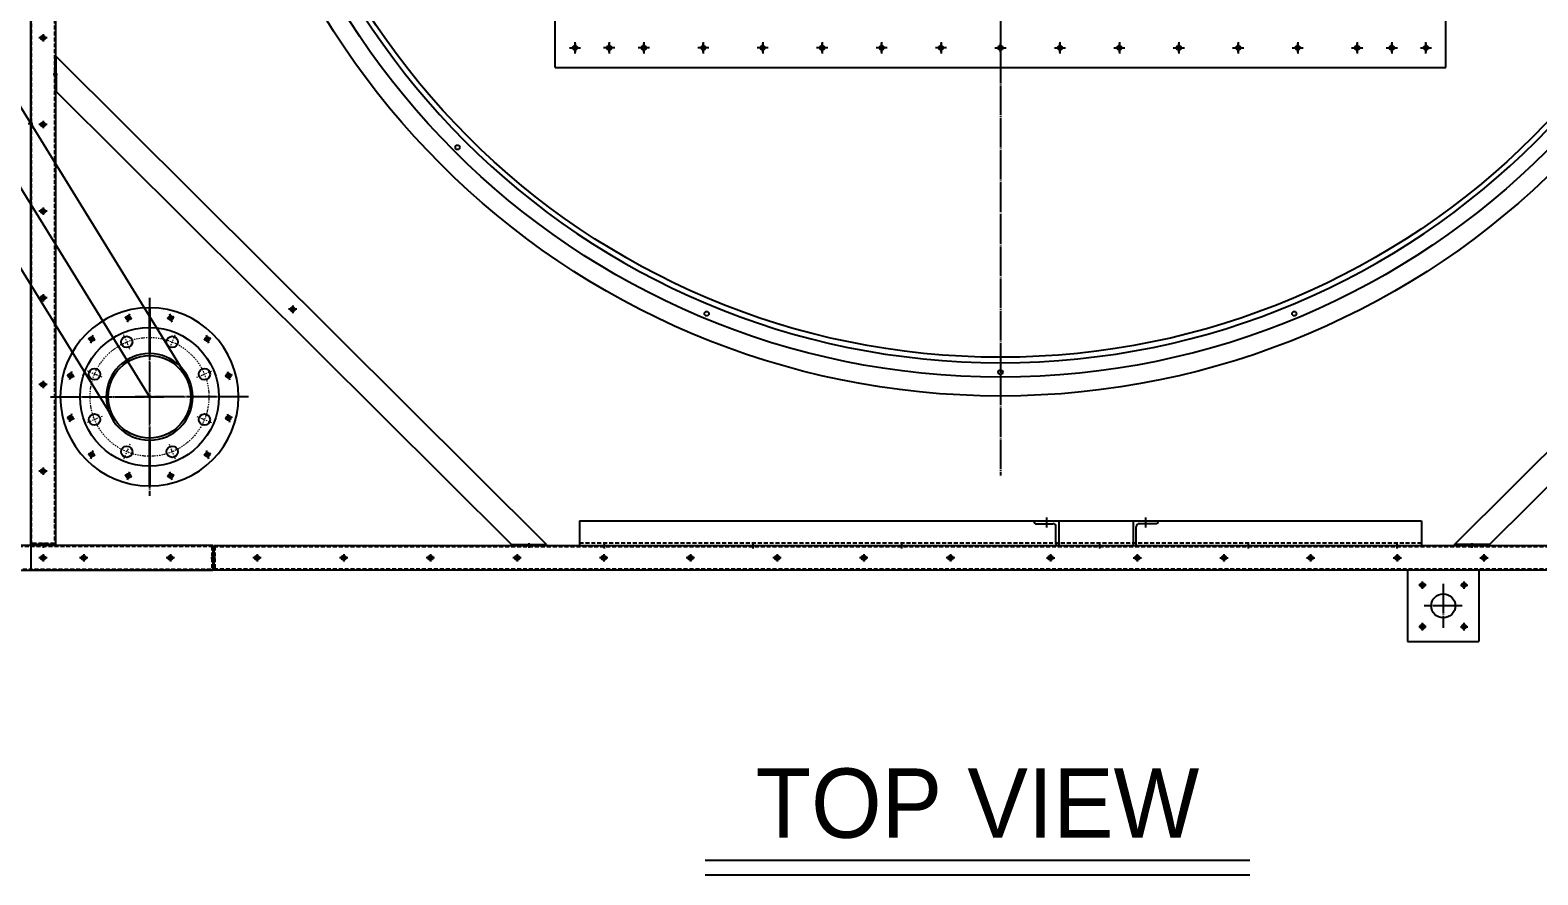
# Model space of a CAD drawing. Header units: millimetres. Extents: x 2322 to 24181, y 2355 to 17812.
# Drawn here: x 7040 to 10084, y 11466 to 13172 of the extents above; entities that cross this region are included whole.
import ezdxf
from ezdxf.enums import TextEntityAlignment as Align

# ---------------------------------------------------------------- set-up
doc = ezdxf.new("R2010")
doc.units = ezdxf.units.MM
for name, pattern in [('CENTER', [65, 60, -2, 1, -2]), ('DGN Style 4', [4.8, 2.4, -1.2, 0, -1.2]), ('HIDDEN', [3, 2, -1])]:
    doc.linetypes.add(name, pattern=pattern)
for name, color, linetype in [('CENTER', 1, 'CENTER'), ('냉각탑_text', 3, 'Continuous'), ('숨은선', 5, 'HIDDEN')]:
    doc.layers.add(name, color=color, linetype=linetype)
doc.layers.add('L(c)', color=1, linetype='DGN Style 4', lineweight=5)
doc.styles.add('돋움', font='Dotum.ttf', dxfattribs={"width": 0.8})

msp = doc.modelspace()

# ---------------------------------------------------------------- linework, layer by layer
for p, q in [((7040.9, 15929.1), (7040.9, 12133.1)), ((7090.9, 15929.1), (7090.9, 12133.1)), ((6365.4, 14076.9), (7353.6, 12475.9)), ((7207.9, 12386.6), (6221.6, 13986.4)), ((7041, 13301.1), (7041, 12081.1)), ((7088.9, 13097.2), (7090.9, 13097.2)), ((7092.6, 13118.2), (7090.6, 13118.2)), ((7090.8, 13047.5), (7090.6, 13118.2)), ((8082.3, 12133.2), (7092.6, 13118.2)), ((7092.8, 13047.5), (7092.6, 13118.2)), ((8099.9, 13096.1), (9897.9, 13096.1)), ((9915.4, 12133.2), (10905, 13118.2)), ((7090.9, 13077.2), (7088.9, 13077.2)), ((7092.8, 13047.5), (7090.8, 13047.5)), ((8011.6, 12133), (7092.8, 13047.5)), ((9986.1, 12133), (10904.9, 13047.5)), ((8148.9, 12181.1), (8148.9, 12131.1)), ((8148.9, 12181.1), (9848.9, 12181.1)), ((9066.9, 12178.1), (9066.9, 12181.1)), ((9116.9, 12181.1), (9116.9, 12131.1)), ((9266.9, 12181.1), (9266.9, 12131.1)), ((9316.9, 12178.1), (9316.9, 12181.1)), ((9848.9, 12181.1), (9848.9, 12131.1)), ((9069.9, 12175.1), (9104.4, 12175.1)), ((9110.9, 12134.1), (9110.9, 12168.6)), ((9272.9, 12134.1), (9272.9, 12168.6)), ((9313.9, 12175.1), (9279.4, 12175.1)), ((7408.9, 12131.1), (5548.9, 12131.1)), ((7090.9, 12133.1), (7040.9, 12133.1)), ((7090.9, 12133.1), (7040.9, 12133.1)), ((7090.9, 12133.1), (7040.9, 12133.1)), ((7408.9, 12131.1), (7408.9, 12081.1)), ((7408.9, 12131.1), (7408.9, 12081.1)), ((7410.9, 12131.1), (7410.9, 12081.1)), ((7410.9, 12131.1), (10586.9, 12131.1)), ((7410.9, 12131.1), (7410.9, 12081.1)), ((7410.9, 12131.1), (7410.9, 12081.1)), ((7410.9, 12131.1), (7410.9, 12081.1)), ((7410.9, 12131.1), (10586.9, 12131.1)), ((7410.9, 12131.1), (7410.9, 12081.1)), ((7410.9, 12131.1), (7410.9, 12081.1)), ((8011.6, 12133), (8082.3, 12133.2)), ((8011.6, 12133), (8011.6, 12131)), ((8011.6, 12131), (8082.3, 12131.2)), ((8082.3, 12133.2), (8082.3, 12131.2)), ((8148.9, 12131.1), (9848.9, 12131.1)), ((9986.1, 12133), (9915.4, 12133.2)), ((9915.4, 12133.2), (9915.4, 12131.2)), ((9986.1, 12131), (9915.4, 12131.2)), ((9986.1, 12133), (9986.1, 12131)), ((5548.9, 12081.1), (7408.9, 12081.1)), ((10957, 12081.1), (7041, 12081.1)), ((10586.9, 12081.1), (7410.9, 12081.1)), ((10586.9, 12081.1), (7410.9, 12081.1)), ((9964.8, 12081.1), (9820.8, 12081.1)), ((9820.8, 12081.1), (9820.8, 11937.1)), ((9964.8, 12081.1), (9964.8, 11937.1)), ((9820.8, 11937.1), (9964.8, 11937.1))]:
    msp.add_line(p, q)
at = {"color": 7}
for p, q in [((8099.9, 13096.1), (8099.9, 14966.1)), ((9897.9, 13096.1), (9897.9, 14966.1)), ((7280.3, 12611.2), (7280.3, 12518.7)), ((7281.3, 12611.2), (7281.3, 12518.7)), ((7280.3, 12343.7), (7280.3, 12251.2)), ((7281.3, 12343.7), (7281.3, 12251.2))]:
    msp.add_line(p, q, dxfattribs=at)
at = {"color": 1}
for p, q in [((6293.8, 14031.1), (7280.8, 12431.2)), ((7086.2, 13082.8), (7095.2, 13082.8)), ((7087.9, 13087.2), (7093.9, 13087.2)), ((7035.9, 12983.1), (7041.9, 12983.1)), ((7036.4, 12983.1), (7045.4, 12983.1)), ((7575.9, 12608.1), (7563.9, 12608)), ((7569.9, 12602), (7569.8, 12614)), ((7065.9, 12136.1), (7065.9, 12130.1)), ((7065.9, 12135.6), (7065.9, 12126.6)), ((8046.9, 12135.6), (8046.9, 12126.6)), ((8046.9, 12128.1), (8046.9, 12134.1)), ((8198.9, 12137.1), (8198.9, 12125.1)), ((8498.9, 12137.1), (8498.9, 12125.1)), ((8798.9, 12137.1), (8798.9, 12125.1)), ((9198.9, 12137.1), (9198.9, 12125.1)), ((9498.9, 12137.1), (9498.9, 12125.1)), ((9798.9, 12137.1), (9798.9, 12125.1)), ((9950.7, 12128.1), (9950.8, 12134.1)), ((9950.8, 12135.6), (9950.8, 12126.6)), ((7071.9, 12106.1), (7059.9, 12106.1)), ((7065.9, 12112.1), (7065.9, 12100.1)), ((7404.4, 12106.1), (7413.4, 12106.1)), ((7407.9, 12106.1), (7413.9, 12106.1)), ((8402.4, 11495.9), (9502.4, 11495.9)), ((8402.4, 11465.9), (9502.4, 11465.9))]:
    msp.add_line(p, q, dxfattribs=at)
at = {"color": 5}
msp.add_circle((8998.8, 14031.1), 1598.2, dxfattribs=at)
for centre, radius in [((8998.8, 14031.1), 1560), ((8998.8, 14031.1), 1520), ((7066, 13156.1), 4.5), ((7065.9, 13156.1), 3), ((7065.9, 13156.1), 3), ((7065.9, 13156.1), 3), ((7065.9, 13156.1), 3), ((8139.9, 13136.1), 4.5), ((8139.9, 13136.1), 4.5), ((8208.9, 13136.1), 4.5), ((8208.9, 13136.1), 4.5), ((8278.9, 13136.1), 4.5), ((8278.9, 13136.1), 4.5), ((8398.9, 13136.1), 4.5), ((8398.9, 13136.1), 4.5), ((8518.9, 13136.1), 4.5), ((8518.9, 13136.1), 4.5), ((8638.9, 13136.1), 4.5), ((8638.9, 13136.1), 4.5), ((8758.9, 13136.1), 4.5), ((8758.9, 13136.1), 4.5), ((8878.9, 13136.1), 4.5), ((8878.9, 13136.1), 4.5), ((8998.9, 13136.1), 4.5), ((8998.9, 13136.1), 4.5), ((9118.9, 13136.1), 4.5), ((9118.9, 13136.1), 4.5), ((9238.9, 13136.1), 4.5), ((9238.9, 13136.1), 4.5), ((9358.9, 13136.1), 4.5), ((9358.9, 13136.1), 4.5), ((9478.9, 13136.1), 4.5), ((9478.9, 13136.1), 4.5), ((9598.9, 13136.1), 4.5), ((9598.9, 13136.1), 4.5), ((9718.9, 13136.1), 4.5), ((9718.9, 13136.1), 4.5), ((9788.9, 13136.1), 4.5), ((9788.9, 13136.1), 4.5), ((9857.9, 13136.1), 4.5), ((9857.9, 13136.1), 4.5), ((7066, 12981.1), 4.5), ((7065.9, 12981.1), 3), ((7065.9, 12981.1), 3), ((7065.9, 12981.1), 3), ((7065.9, 12981.1), 3), ((7902.8, 12935.1), 4.5), ((7066, 12806.1), 4.5), ((7065.9, 12806.1), 3), ((7065.9, 12806.1), 3), ((7065.9, 12806.1), 3), ((7065.9, 12806.1), 3), ((7066, 12631.1), 4.5), ((7065.9, 12631.1), 3), ((7065.9, 12631.1), 3), ((7065.9, 12631.1), 3), ((7065.9, 12631.1), 3), ((7569.9, 12608), 3), ((8405.7, 12599.1), 4.5), ((9592, 12599.1), 4.5), ((7280.8, 12431.2), 140), ((7280.8, 12431.2), 140), ((7238.1, 12590.6), 4.5), ((7238.1, 12590.6), 4.5), ((7238.1, 12590.6), 4.5), ((7238.1, 12590.6), 4.5), ((7238.1, 12590.5), 3), ((7323.5, 12590.6), 4.5), ((7323.5, 12590.6), 4.5), ((7323.5, 12590.6), 4.5), ((7323.5, 12590.6), 4.5), ((7323.5, 12590.5), 3), ((7164.1, 12547.9), 4.5), ((7164.1, 12547.9), 4.5), ((7164.1, 12547.9), 4.5), ((7164.1, 12547.9), 4.5), ((7164.1, 12547.7), 3), ((7234.9, 12542.1), 11.5), ((7326.7, 12542.1), 11.5), ((7397.5, 12547.9), 4.5), ((7397.5, 12547.9), 4.5), ((7397.5, 12547.9), 4.5), ((7397.5, 12547.9), 4.5), ((7397.5, 12547.7), 3), ((7280.8, 12431.2), 83.3), ((7169.9, 12477.1), 11.5), ((7391.7, 12477.1), 11.5), ((8998.8, 12481.1), 4.5), ((7066, 12456.1), 4.5), ((7065.9, 12456.1), 3), ((7065.9, 12456.1), 3), ((7065.9, 12456.1), 3), ((7065.9, 12456.1), 3), ((7121.4, 12473.9), 4.5), ((7121.4, 12473.9), 4.5), ((7121.4, 12473.9), 4.5), ((7121.4, 12473.9), 4.5), ((7121.4, 12473.8), 3), ((7440.2, 12473.9), 4.5), ((7440.2, 12473.9), 4.5), ((7440.2, 12473.9), 4.5), ((7440.2, 12473.9), 4.5), ((7440.2, 12473.7), 3), ((7121.4, 12388.5), 4.5), ((7121.4, 12388.5), 4.5), ((7121.4, 12388.5), 4.5), ((7121.4, 12388.5), 4.5), ((7121.4, 12388.4), 3), ((7169.9, 12385.3), 11.5), ((7391.7, 12385.3), 11.5), ((7440.2, 12388.5), 4.5), ((7440.2, 12388.5), 4.5), ((7440.2, 12388.5), 4.5), ((7440.2, 12388.5), 4.5), ((7440.1, 12388.4), 3), ((7234.9, 12320.4), 11.5), ((7326.7, 12320.4), 11.5), ((7164.1, 12314.6), 4.5), ((7164.1, 12314.6), 4.5), ((7164.1, 12314.6), 4.5), ((7164.1, 12314.6), 4.5), ((7164.1, 12314.4), 3), ((7397.5, 12314.6), 4.5), ((7397.5, 12314.6), 4.5), ((7397.5, 12314.6), 4.5), ((7397.5, 12314.6), 4.5), ((7397.4, 12314.5), 3), ((7066, 12281.1), 4.5), ((7065.9, 12281.1), 3), ((7065.9, 12281.1), 3), ((7065.9, 12281.1), 3), ((7065.9, 12281.1), 3), ((7238.1, 12271.8), 4.5), ((7238.1, 12271.8), 4.5), ((7238.1, 12271.8), 4.5), ((7238.1, 12271.8), 4.5), ((7238, 12271.7), 3), ((7323.5, 12271.8), 4.5), ((7323.5, 12271.8), 4.5), ((7323.5, 12271.8), 4.5), ((7323.5, 12271.8), 4.5), ((7323.5, 12271.7), 3), ((7066, 12106.1), 4.5), ((7065.9, 12106.1), 3), ((7148, 12106.1), 4.5), ((7147.9, 12106.1), 3), ((7147.9, 12106.1), 3), ((7147.9, 12106.1), 3), ((7147.9, 12106.1), 3), ((7147.9, 12106.1), 3), ((7147.9, 12106.1), 3), ((7147.9, 12106.1), 3), ((7147.9, 12106.1), 3), ((7147.9, 12106.1), 3), ((7147.9, 12106.1), 3), ((7147.9, 12106.1), 3), ((7147.9, 12106.1), 3), ((7323, 12106.1), 4.5), ((7322.9, 12106.1), 3), ((7322.9, 12106.1), 3), ((7322.9, 12106.1), 3), ((7322.9, 12106.1), 3), ((7322.9, 12106.1), 3), ((7322.9, 12106.1), 3), ((7322.9, 12106.1), 3), ((7322.9, 12106.1), 3), ((7322.9, 12106.1), 3), ((7322.9, 12106.1), 3), ((7322.9, 12106.1), 3), ((7322.9, 12106.1), 3), ((7498, 12106.1), 4.5), ((7497.9, 12106.1), 3), ((7497.9, 12106.1), 3), ((7497.9, 12106.1), 3), ((7497.9, 12106.1), 3), ((7497.9, 12106.1), 3), ((7497.9, 12106.1), 3), ((7497.9, 12106.1), 3), ((7497.9, 12106.1), 3), ((7673, 12106.1), 4.5), ((7672.9, 12106.1), 3), ((7672.9, 12106.1), 3), ((7672.9, 12106.1), 3), ((7672.9, 12106.1), 3), ((7672.9, 12106.1), 3), ((7672.9, 12106.1), 3), ((7672.9, 12106.1), 3), ((7672.9, 12106.1), 3), ((7848, 12106.1), 4.5), ((7847.9, 12106.1), 3), ((7847.9, 12106.1), 3), ((7847.9, 12106.1), 3), ((7847.9, 12106.1), 3), ((7847.9, 12106.1), 3), ((7847.9, 12106.1), 3), ((7847.9, 12106.1), 3), ((7847.9, 12106.1), 3), ((8023, 12106.1), 4.5), ((8022.9, 12106.1), 3), ((8022.9, 12106.1), 3), ((8022.9, 12106.1), 3), ((8022.9, 12106.1), 3), ((8022.9, 12106.1), 3), ((8022.9, 12106.1), 3), ((8022.9, 12106.1), 3), ((8022.9, 12106.1), 3), ((8198, 12106.1), 4.5), ((8197.9, 12106.1), 3), ((8197.9, 12106.1), 3), ((8197.9, 12106.1), 3), ((8197.9, 12106.1), 3), ((8197.9, 12106.1), 3), ((8197.9, 12106.1), 3), ((8197.9, 12106.1), 3), ((8197.9, 12106.1), 3), ((8373, 12106.1), 4.5), ((8372.9, 12106.1), 3), ((8372.9, 12106.1), 3), ((8372.9, 12106.1), 3), ((8372.9, 12106.1), 3), ((8372.9, 12106.1), 3), ((8372.9, 12106.1), 3), ((8372.9, 12106.1), 3), ((8372.9, 12106.1), 3), ((8548, 12106.1), 4.5), ((8547.9, 12106.1), 3), ((8547.9, 12106.1), 3), ((8547.9, 12106.1), 3), ((8547.9, 12106.1), 3), ((8547.9, 12106.1), 3), ((8547.9, 12106.1), 3), ((8547.9, 12106.1), 3), ((8547.9, 12106.1), 3), ((8723, 12106.1), 4.5), ((8722.9, 12106.1), 3), ((8722.9, 12106.1), 3), ((8722.9, 12106.1), 3), ((8722.9, 12106.1), 3), ((8722.9, 12106.1), 3), ((8722.9, 12106.1), 3), ((8722.9, 12106.1), 3), ((8722.9, 12106.1), 3), ((8898, 12106.1), 4.5), ((8897.9, 12106.1), 3), ((8897.9, 12106.1), 3), ((8897.9, 12106.1), 3), ((8897.9, 12106.1), 3), ((8897.9, 12106.1), 3), ((8897.9, 12106.1), 3), ((8897.9, 12106.1), 3), ((8897.9, 12106.1), 3), ((9100, 12106.1), 4.5), ((9099.9, 12106.1), 3), ((9099.9, 12106.1), 3), ((9099.9, 12106.1), 3), ((9099.9, 12106.1), 3), ((9099.9, 12106.1), 3), ((9099.9, 12106.1), 3), ((9099.9, 12106.1), 3), ((9099.9, 12106.1), 3), ((9275, 12106.1), 4.5), ((9274.9, 12106.1), 3), ((9274.9, 12106.1), 3), ((9274.9, 12106.1), 3), ((9274.9, 12106.1), 3), ((9274.9, 12106.1), 3), ((9274.9, 12106.1), 3), ((9274.9, 12106.1), 3), ((9274.9, 12106.1), 3), ((9450, 12106.1), 4.5), ((9449.9, 12106.1), 3), ((9449.9, 12106.1), 3), ((9449.9, 12106.1), 3), ((9449.9, 12106.1), 3), ((9449.9, 12106.1), 3), ((9449.9, 12106.1), 3), ((9449.9, 12106.1), 3), ((9449.9, 12106.1), 3), ((9625, 12106.1), 4.5), ((9624.9, 12106.1), 3), ((9624.9, 12106.1), 3), ((9624.9, 12106.1), 3), ((9624.9, 12106.1), 3), ((9624.9, 12106.1), 3), ((9624.9, 12106.1), 3), ((9624.9, 12106.1), 3), ((9624.9, 12106.1), 3), ((9800, 12106.1), 4.5), ((9799.9, 12106.1), 3), ((9799.9, 12106.1), 3), ((9799.9, 12106.1), 3), ((9799.9, 12106.1), 3), ((9799.9, 12106.1), 3), ((9799.9, 12106.1), 3), ((9799.9, 12106.1), 3), ((9799.9, 12106.1), 3), ((9975, 12106.1), 4.5), ((9974.9, 12106.1), 3), ((9974.9, 12106.1), 3), ((9974.9, 12106.1), 3), ((9974.9, 12106.1), 3), ((9974.9, 12106.1), 3), ((9974.9, 12106.1), 3), ((9974.9, 12106.1), 3), ((9974.9, 12106.1), 3), ((9850.8, 12051.1), 4.5), ((9934.8, 12051.1), 4.5), ((9892.8, 12009.1), 24.3), ((9850.8, 11967.1), 4.5), ((9934.8, 11967.1), 4.5)]:
    msp.add_circle(centre, radius)
at = {"color": 7}
msp.add_circle((7570, 12608), 4.5, dxfattribs=at)
for centre, radius, start, end in [((8999, 14030.1), 1530, 180.0374, 359.9626), ((7280.8, 12431.2), 87.5, 90.3274, 269.6726), ((7280.8, 12431.2), 87.5, 270.3274, 89.6726), ((9069.9, 12178.1), 3, 180, 270), ((9313.9, 12178.1), 3, 270, 360), ((9104.4, 12168.6), 6.5, 360, 90), ((9279.4, 12168.6), 6.5, 90, 180), ((9113.9, 12134.1), 3, 180, 270), ((9269.9, 12134.1), 3, 270, 360)]:
    msp.add_arc(centre, radius, start, end)
for start, end in [(90.1592, 269.8408), (270.1592, 89.8408)]:
    msp.add_arc((7280.8, 12431.2), 180, start, end, dxfattribs=at)
at = {"layer": 'CENTER'}
for p, q in [((8998.8, 15790), (8998.8, 12272.3)), ((7074.4, 13156.1), (7057.4, 13156.1)), ((7071.5, 13156.1), (7060.1, 13156.1)), ((7065.9, 13161.1), (7065.9, 13151.1)), ((7065.9, 13161.1), (7065.9, 13151.1)), ((7065.9, 13161.1), (7065.9, 13151.1)), ((7065.9, 13161.1), (7065.9, 13151.1)), ((7066, 13163.6), (7066, 13148.6)), ((8128.6, 13136.1), (8151.1, 13136.1)), ((8128.6, 13136.1), (8151.1, 13136.1)), ((8131.3, 13136.1), (8147, 13136.1)), ((8131.3, 13136.1), (8147, 13136.1)), ((8139.9, 13124.9), (8139.9, 13147.4)), ((8139.9, 13124.9), (8139.9, 13147.4)), ((8139.9, 13127.5), (8139.9, 13144.7)), ((8139.9, 13144.7), (8139.9, 13127.5)), ((8139.9, 13127.5), (8139.9, 13144.7)), ((8139.9, 13144.7), (8139.9, 13127.5)), ((8220.1, 13136.1), (8197.6, 13136.1)), ((8220.1, 13136.1), (8197.6, 13136.1)), ((8217.5, 13136.1), (8201.8, 13136.1)), ((8217.5, 13136.1), (8201.8, 13136.1)), ((8208.9, 13147.4), (8208.9, 13124.9)), ((8208.9, 13147.4), (8208.9, 13124.9)), ((8208.9, 13144.7), (8208.9, 13127.5)), ((8208.9, 13127.5), (8208.9, 13144.7)), ((8208.9, 13144.7), (8208.9, 13127.5)), ((8208.9, 13127.5), (8208.9, 13144.7)), ((8290.1, 13136.1), (8267.6, 13136.1)), ((8290.1, 13136.1), (8267.6, 13136.1)), ((8287.5, 13136.1), (8271.8, 13136.1)), ((8287.5, 13136.1), (8271.8, 13136.1)), ((8278.9, 13147.4), (8278.9, 13124.9)), ((8278.9, 13147.4), (8278.9, 13124.9)), ((8278.9, 13144.7), (8278.9, 13127.5)), ((8278.9, 13127.5), (8278.9, 13144.7)), ((8278.9, 13144.7), (8278.9, 13127.5)), ((8278.9, 13127.5), (8278.9, 13144.7)), ((8410.1, 13136.1), (8387.6, 13136.1)), ((8410.1, 13136.1), (8387.6, 13136.1)), ((8407.5, 13136.1), (8391.8, 13136.1)), ((8407.5, 13136.1), (8391.8, 13136.1)), ((8398.9, 13147.4), (8398.9, 13124.9)), ((8398.9, 13147.4), (8398.9, 13124.9)), ((8398.9, 13144.7), (8398.9, 13127.5)), ((8398.9, 13127.5), (8398.9, 13144.7)), ((8398.9, 13144.7), (8398.9, 13127.5)), ((8398.9, 13127.5), (8398.9, 13144.7)), ((8530.1, 13136.1), (8507.6, 13136.1)), ((8530.1, 13136.1), (8507.6, 13136.1)), ((8527.5, 13136.1), (8511.8, 13136.1)), ((8527.5, 13136.1), (8511.8, 13136.1)), ((8518.9, 13147.4), (8518.9, 13124.9)), ((8518.9, 13147.4), (8518.9, 13124.9)), ((8518.9, 13144.7), (8518.9, 13127.5)), ((8518.9, 13127.5), (8518.9, 13144.7)), ((8518.9, 13144.7), (8518.9, 13127.5)), ((8518.9, 13127.5), (8518.9, 13144.7)), ((8650.1, 13136.1), (8627.6, 13136.1)), ((8650.1, 13136.1), (8627.6, 13136.1)), ((8647.5, 13136.1), (8631.8, 13136.1)), ((8647.5, 13136.1), (8631.8, 13136.1)), ((8638.9, 13147.4), (8638.9, 13124.9)), ((8638.9, 13147.4), (8638.9, 13124.9)), ((8638.9, 13144.7), (8638.9, 13127.5)), ((8638.9, 13127.5), (8638.9, 13144.7)), ((8638.9, 13144.7), (8638.9, 13127.5)), ((8638.9, 13127.5), (8638.9, 13144.7)), ((8770.1, 13136.1), (8747.6, 13136.1)), ((8770.1, 13136.1), (8747.6, 13136.1)), ((8767.5, 13136.1), (8751.8, 13136.1)), ((8767.5, 13136.1), (8751.8, 13136.1)), ((8758.9, 13147.4), (8758.9, 13124.9)), ((8758.9, 13147.4), (8758.9, 13124.9)), ((8758.9, 13144.7), (8758.9, 13127.5)), ((8758.9, 13127.5), (8758.9, 13144.7)), ((8758.9, 13144.7), (8758.9, 13127.5)), ((8758.9, 13127.5), (8758.9, 13144.7)), ((8890.1, 13136.1), (8867.6, 13136.1)), ((8890.1, 13136.1), (8867.6, 13136.1)), ((8887.5, 13136.1), (8871.8, 13136.1)), ((8887.5, 13136.1), (8871.8, 13136.1)), ((8878.9, 13147.4), (8878.9, 13124.9)), ((8878.9, 13147.4), (8878.9, 13124.9)), ((8878.9, 13144.7), (8878.9, 13127.5)), ((8878.9, 13127.5), (8878.9, 13144.7)), ((8878.9, 13144.7), (8878.9, 13127.5)), ((8878.9, 13127.5), (8878.9, 13144.7)), ((8987.6, 13136.1), (9010.1, 13136.1)), ((8987.6, 13136.1), (9010.1, 13136.1)), ((8990.3, 13136.1), (9006, 13136.1)), ((8990.3, 13136.1), (9006, 13136.1)), ((8998.9, 13147.4), (8998.9, 13124.9)), ((8998.9, 13147.4), (8998.9, 13124.9)), ((8998.9, 13144.7), (8998.9, 13127.5)), ((8998.9, 13127.5), (8998.9, 13144.7)), ((8998.9, 13144.7), (8998.9, 13127.5)), ((8998.9, 13127.5), (8998.9, 13144.7)), ((9107.6, 13136.1), (9130.1, 13136.1)), ((9107.6, 13136.1), (9130.1, 13136.1)), ((9110.3, 13136.1), (9126, 13136.1)), ((9110.3, 13136.1), (9126, 13136.1)), ((9118.9, 13147.4), (9118.9, 13124.9)), ((9118.9, 13147.4), (9118.9, 13124.9)), ((9118.9, 13144.7), (9118.9, 13127.5)), ((9118.9, 13127.5), (9118.9, 13144.7)), ((9118.9, 13144.7), (9118.9, 13127.5)), ((9118.9, 13127.5), (9118.9, 13144.7)), ((9227.6, 13136.1), (9250.1, 13136.1)), ((9227.6, 13136.1), (9250.1, 13136.1)), ((9230.3, 13136.1), (9246, 13136.1)), ((9230.3, 13136.1), (9246, 13136.1)), ((9238.9, 13147.4), (9238.9, 13124.9)), ((9238.9, 13147.4), (9238.9, 13124.9)), ((9238.9, 13144.7), (9238.9, 13127.5)), ((9238.9, 13127.5), (9238.9, 13144.7)), ((9238.9, 13144.7), (9238.9, 13127.5)), ((9238.9, 13127.5), (9238.9, 13144.7)), ((9347.6, 13136.1), (9370.1, 13136.1)), ((9347.6, 13136.1), (9370.1, 13136.1)), ((9350.3, 13136.1), (9366, 13136.1)), ((9350.3, 13136.1), (9366, 13136.1)), ((9358.9, 13147.4), (9358.9, 13124.9)), ((9358.9, 13147.4), (9358.9, 13124.9)), ((9358.9, 13144.7), (9358.9, 13127.5)), ((9358.9, 13127.5), (9358.9, 13144.7)), ((9358.9, 13144.7), (9358.9, 13127.5)), ((9358.9, 13127.5), (9358.9, 13144.7)), ((9467.6, 13136.1), (9490.1, 13136.1)), ((9467.6, 13136.1), (9490.1, 13136.1)), ((9470.3, 13136.1), (9486, 13136.1)), ((9470.3, 13136.1), (9486, 13136.1)), ((9478.9, 13147.4), (9478.9, 13124.9)), ((9478.9, 13147.4), (9478.9, 13124.9)), ((9478.9, 13144.7), (9478.9, 13127.5)), ((9478.9, 13127.5), (9478.9, 13144.7)), ((9478.9, 13144.7), (9478.9, 13127.5)), ((9478.9, 13127.5), (9478.9, 13144.7)), ((9587.6, 13136.1), (9610.1, 13136.1)), ((9587.6, 13136.1), (9610.1, 13136.1)), ((9590.3, 13136.1), (9606, 13136.1)), ((9590.3, 13136.1), (9606, 13136.1)), ((9598.9, 13147.4), (9598.9, 13124.9)), ((9598.9, 13147.4), (9598.9, 13124.9)), ((9598.9, 13144.7), (9598.9, 13127.5)), ((9598.9, 13127.5), (9598.9, 13144.7)), ((9598.9, 13144.7), (9598.9, 13127.5)), ((9598.9, 13127.5), (9598.9, 13144.7)), ((9707.6, 13136.1), (9730.1, 13136.1)), ((9707.6, 13136.1), (9730.1, 13136.1)), ((9710.3, 13136.1), (9726, 13136.1)), ((9710.3, 13136.1), (9726, 13136.1)), ((9718.9, 13147.4), (9718.9, 13124.9)), ((9718.9, 13147.4), (9718.9, 13124.9)), ((9718.9, 13144.7), (9718.9, 13127.5)), ((9718.9, 13127.5), (9718.9, 13144.7)), ((9718.9, 13144.7), (9718.9, 13127.5)), ((9718.9, 13127.5), (9718.9, 13144.7)), ((9777.6, 13136.1), (9800.1, 13136.1)), ((9777.6, 13136.1), (9800.1, 13136.1)), ((9780.3, 13136.1), (9796, 13136.1)), ((9780.3, 13136.1), (9796, 13136.1)), ((9788.9, 13147.4), (9788.9, 13124.9)), ((9788.9, 13147.4), (9788.9, 13124.9)), ((9788.9, 13144.7), (9788.9, 13127.5)), ((9788.9, 13127.5), (9788.9, 13144.7)), ((9788.9, 13144.7), (9788.9, 13127.5)), ((9788.9, 13127.5), (9788.9, 13144.7)), ((9846.6, 13136.1), (9869.1, 13136.1)), ((9846.6, 13136.1), (9869.1, 13136.1)), ((9849.3, 13136.1), (9865, 13136.1)), ((9849.3, 13136.1), (9865, 13136.1)), ((9857.9, 13124.9), (9857.9, 13147.4)), ((9857.9, 13124.9), (9857.9, 13147.4)), ((9857.9, 13127.5), (9857.9, 13144.7)), ((9857.9, 13144.7), (9857.9, 13127.5)), ((9857.9, 13127.5), (9857.9, 13144.7)), ((9857.9, 13144.7), (9857.9, 13127.5)), ((7074.4, 12981.1), (7057.4, 12981.1)), ((7071.5, 12981.1), (7060.1, 12981.1)), ((7065.9, 12986.1), (7065.9, 12976.1)), ((7065.9, 12986.1), (7065.9, 12976.1)), ((7065.9, 12986.1), (7065.9, 12976.1)), ((7065.9, 12986.1), (7065.9, 12976.1)), ((7066, 12988.6), (7066, 12973.6)), ((7074.4, 12806.1), (7057.4, 12806.1)), ((7071.5, 12806.1), (7060.1, 12806.1)), ((7065.9, 12811.1), (7065.9, 12801.1)), ((7065.9, 12811.1), (7065.9, 12801.1)), ((7065.9, 12811.1), (7065.9, 12801.1)), ((7065.9, 12811.1), (7065.9, 12801.1)), ((7066, 12813.6), (7066, 12798.6)), ((7065.9, 12636.1), (7065.9, 12626.1)), ((7065.9, 12636.1), (7065.9, 12626.1)), ((7065.9, 12636.1), (7065.9, 12626.1)), ((7065.9, 12636.1), (7065.9, 12626.1)), ((7066, 12638.6), (7066, 12623.6)), ((7074.4, 12631.1), (7057.4, 12631.1)), ((7071.5, 12631.1), (7060.1, 12631.1)), ((7280.8, 12631.2), (7280.8, 12231.2)), ((7280.8, 12631.2), (7280.8, 12231.2)), ((7578.4, 12608), (7561.3, 12608)), ((7570, 12615.5), (7570, 12600.5)), ((7230.8, 12592.5), (7245.3, 12588.7)), ((7230.8, 12592.5), (7245.3, 12588.7)), ((7230.8, 12592.5), (7245.3, 12588.7)), ((7230.8, 12592.5), (7245.3, 12588.7)), ((7240.3, 12598.7), (7235.9, 12582.3)), ((7330.7, 12592.5), (7316.3, 12588.7)), ((7330.7, 12592.5), (7316.3, 12588.7)), ((7330.7, 12592.5), (7316.3, 12588.7)), ((7330.7, 12592.5), (7316.3, 12588.7)), ((7321.3, 12598.7), (7325.7, 12582.3)), ((7156.9, 12549.8), (7171.4, 12546)), ((7156.9, 12549.8), (7171.4, 12546)), ((7156.9, 12549.8), (7171.4, 12546)), ((7156.9, 12549.8), (7171.4, 12546)), ((7166.3, 12556), (7161.9, 12539.6)), ((7404.7, 12549.8), (7390.2, 12546)), ((7404.7, 12549.8), (7390.2, 12546)), ((7404.7, 12549.8), (7390.2, 12546)), ((7404.7, 12549.8), (7390.2, 12546)), ((7395.3, 12556), (7399.7, 12539.6)), ((7123.6, 12482.1), (7119.2, 12465.6)), ((7438, 12482.1), (7442.4, 12465.6)), ((7074.4, 12456.1), (7057.4, 12456.1)), ((7071.5, 12456.1), (7060.1, 12456.1)), ((7065.9, 12461.1), (7065.9, 12451.1)), ((7065.9, 12461.1), (7065.9, 12451.1)), ((7065.9, 12461.1), (7065.9, 12451.1)), ((7065.9, 12461.1), (7065.9, 12451.1)), ((7066, 12463.6), (7066, 12448.6)), ((7114.2, 12475.9), (7128.7, 12472)), ((7114.2, 12475.9), (7128.7, 12472)), ((7114.2, 12475.9), (7128.7, 12472)), ((7114.2, 12475.9), (7128.7, 12472)), ((7126.8, 12472.5), (7115.9, 12475.4)), ((7122.7, 12478.8), (7120.1, 12469.1)), ((7122.7, 12478.8), (7120.1, 12469.1)), ((7122.7, 12478.8), (7120.1, 12469.1)), ((7122.7, 12478.8), (7120.1, 12469.1)), ((7447.4, 12475.9), (7432.9, 12472)), ((7447.4, 12475.9), (7432.9, 12472)), ((7447.4, 12475.9), (7432.9, 12472)), ((7447.4, 12475.9), (7432.9, 12472)), ((7434.7, 12472.5), (7445.7, 12475.4)), ((7438.9, 12478.8), (7441.5, 12469.1)), ((7438.9, 12478.8), (7441.5, 12469.1)), ((7438.9, 12478.8), (7441.5, 12469.1)), ((7438.9, 12478.8), (7441.5, 12469.1)), ((7080.8, 12431.2), (7309.8, 12431.2)), ((7480.8, 12431.2), (7251.8, 12431.2)), ((7114.2, 12390.5), (7128.7, 12386.6)), ((7114.2, 12390.5), (7128.7, 12386.6)), ((7114.2, 12390.5), (7128.7, 12386.6)), ((7114.2, 12390.5), (7128.7, 12386.6)), ((7123.6, 12396.7), (7119.2, 12380.2)), ((7447.4, 12390.5), (7432.9, 12386.6)), ((7447.4, 12390.5), (7432.9, 12386.6)), ((7447.4, 12390.5), (7432.9, 12386.6)), ((7447.4, 12390.5), (7432.9, 12386.6)), ((7438, 12396.7), (7442.4, 12380.2)), ((7156.9, 12316.5), (7171.4, 12312.6)), ((7156.9, 12316.5), (7171.4, 12312.6)), ((7156.9, 12316.5), (7171.4, 12312.6)), ((7156.9, 12316.5), (7171.4, 12312.6)), ((7166.3, 12322.7), (7161.9, 12306.2)), ((7404.7, 12316.5), (7390.2, 12312.6)), ((7404.7, 12316.5), (7390.2, 12312.6)), ((7404.7, 12316.5), (7390.2, 12312.6)), ((7404.7, 12316.5), (7390.2, 12312.6)), ((7395.3, 12322.7), (7399.7, 12306.2)), ((7074.4, 12281.1), (7057.4, 12281.1)), ((7071.5, 12281.1), (7060.1, 12281.1)), ((7065.9, 12286.1), (7065.9, 12276.1)), ((7065.9, 12286.1), (7065.9, 12276.1)), ((7065.9, 12286.1), (7065.9, 12276.1)), ((7065.9, 12286.1), (7065.9, 12276.1)), ((7066, 12288.6), (7066, 12273.6)), ((7230.8, 12273.8), (7245.3, 12269.9)), ((7230.8, 12273.8), (7245.3, 12269.9)), ((7230.8, 12273.8), (7245.3, 12269.9)), ((7230.8, 12273.8), (7245.3, 12269.9)), ((7240.3, 12280), (7235.9, 12263.5)), ((7330.7, 12273.8), (7316.3, 12269.9)), ((7330.7, 12273.8), (7316.3, 12269.9)), ((7330.7, 12273.8), (7316.3, 12269.9)), ((7330.7, 12273.8), (7316.3, 12269.9)), ((7321.3, 12280), (7325.7, 12263.5)), ((9091.9, 12187.7), (9091.9, 12167.7)), ((9291.9, 12187.7), (9291.9, 12167.7)), ((7074.4, 12106.1), (7057.4, 12106.1)), ((7066, 12113.6), (7066, 12098.6)), ((7156.4, 12106.1), (7139.4, 12106.1)), ((7153.5, 12106.1), (7142.1, 12106.1)), ((7153.5, 12106.1), (7142.1, 12106.1)), ((7153.5, 12106.1), (7142.1, 12106.1)), ((7147.9, 12111.1), (7147.9, 12101.1)), ((7147.9, 12111.1), (7147.9, 12101.1)), ((7147.9, 12111.1), (7147.9, 12101.1)), ((7147.9, 12111.1), (7147.9, 12101.1)), ((7147.9, 12111.1), (7147.9, 12101.1)), ((7147.9, 12111.1), (7147.9, 12101.1)), ((7147.9, 12111.1), (7147.9, 12101.1)), ((7147.9, 12111.1), (7147.9, 12101.1)), ((7147.9, 12111.1), (7147.9, 12101.1)), ((7147.9, 12111.1), (7147.9, 12101.1)), ((7147.9, 12111.1), (7147.9, 12101.1)), ((7147.9, 12111.1), (7147.9, 12101.1)), ((7148, 12113.6), (7148, 12098.6)), ((7331.4, 12106.1), (7314.4, 12106.1)), ((7328.5, 12106.1), (7317.1, 12106.1)), ((7328.5, 12106.1), (7317.1, 12106.1)), ((7328.5, 12106.1), (7317.1, 12106.1)), ((7322.9, 12111.1), (7322.9, 12101.1)), ((7322.9, 12111.1), (7322.9, 12101.1)), ((7322.9, 12111.1), (7322.9, 12101.1)), ((7322.9, 12111.1), (7322.9, 12101.1)), ((7322.9, 12111.1), (7322.9, 12101.1)), ((7322.9, 12111.1), (7322.9, 12101.1)), ((7322.9, 12111.1), (7322.9, 12101.1)), ((7322.9, 12111.1), (7322.9, 12101.1)), ((7322.9, 12111.1), (7322.9, 12101.1)), ((7322.9, 12111.1), (7322.9, 12101.1)), ((7322.9, 12111.1), (7322.9, 12101.1)), ((7322.9, 12111.1), (7322.9, 12101.1)), ((7323, 12113.6), (7323, 12098.6)), ((7506.4, 12106.1), (7489.4, 12106.1)), ((7503.5, 12106.1), (7492.1, 12106.1)), ((7503.5, 12106.1), (7492.1, 12106.1)), ((7497.9, 12101.1), (7497.9, 12111.1)), ((7497.9, 12101.1), (7497.9, 12111.1)), ((7497.9, 12101.1), (7497.9, 12111.1)), ((7497.9, 12101.1), (7497.9, 12111.1)), ((7497.9, 12101.1), (7497.9, 12111.1)), ((7497.9, 12101.1), (7497.9, 12111.1)), ((7497.9, 12101.1), (7497.9, 12111.1)), ((7497.9, 12101.1), (7497.9, 12111.1)), ((7498, 12113.6), (7498, 12098.6)), ((7681.4, 12106.1), (7664.4, 12106.1)), ((7678.5, 12106.1), (7667.1, 12106.1)), ((7678.5, 12106.1), (7667.1, 12106.1)), ((7672.9, 12101.1), (7672.9, 12111.1)), ((7672.9, 12101.1), (7672.9, 12111.1)), ((7672.9, 12101.1), (7672.9, 12111.1)), ((7672.9, 12101.1), (7672.9, 12111.1)), ((7672.9, 12101.1), (7672.9, 12111.1)), ((7672.9, 12101.1), (7672.9, 12111.1)), ((7672.9, 12101.1), (7672.9, 12111.1)), ((7672.9, 12101.1), (7672.9, 12111.1)), ((7673, 12113.6), (7673, 12098.6)), ((7856.4, 12106.1), (7839.4, 12106.1)), ((7853.5, 12106.1), (7842.1, 12106.1)), ((7853.5, 12106.1), (7842.1, 12106.1)), ((7847.9, 12101.1), (7847.9, 12111.1)), ((7847.9, 12101.1), (7847.9, 12111.1)), ((7847.9, 12101.1), (7847.9, 12111.1)), ((7847.9, 12101.1), (7847.9, 12111.1)), ((7847.9, 12101.1), (7847.9, 12111.1)), ((7847.9, 12101.1), (7847.9, 12111.1)), ((7847.9, 12101.1), (7847.9, 12111.1)), ((7847.9, 12101.1), (7847.9, 12111.1)), ((7848, 12113.6), (7848, 12098.6)), ((8031.4, 12106.1), (8014.4, 12106.1)), ((8028.5, 12106.1), (8017.1, 12106.1)), ((8028.5, 12106.1), (8017.1, 12106.1)), ((8022.9, 12101.1), (8022.9, 12111.1)), ((8022.9, 12101.1), (8022.9, 12111.1)), ((8022.9, 12101.1), (8022.9, 12111.1)), ((8022.9, 12101.1), (8022.9, 12111.1)), ((8022.9, 12101.1), (8022.9, 12111.1)), ((8022.9, 12101.1), (8022.9, 12111.1)), ((8022.9, 12101.1), (8022.9, 12111.1)), ((8022.9, 12101.1), (8022.9, 12111.1)), ((8023, 12113.6), (8023, 12098.6)), ((8206.4, 12106.1), (8189.4, 12106.1)), ((8203.5, 12106.1), (8192.1, 12106.1)), ((8203.5, 12106.1), (8192.1, 12106.1)), ((8197.9, 12101.1), (8197.9, 12111.1)), ((8197.9, 12101.1), (8197.9, 12111.1)), ((8197.9, 12101.1), (8197.9, 12111.1)), ((8197.9, 12101.1), (8197.9, 12111.1)), ((8197.9, 12101.1), (8197.9, 12111.1)), ((8197.9, 12101.1), (8197.9, 12111.1)), ((8197.9, 12101.1), (8197.9, 12111.1)), ((8197.9, 12101.1), (8197.9, 12111.1)), ((8198, 12113.6), (8198, 12098.6)), ((8381.4, 12106.1), (8364.4, 12106.1)), ((8378.5, 12106.1), (8367.1, 12106.1)), ((8378.5, 12106.1), (8367.1, 12106.1)), ((8372.9, 12101.1), (8372.9, 12111.1)), ((8372.9, 12101.1), (8372.9, 12111.1)), ((8372.9, 12101.1), (8372.9, 12111.1)), ((8372.9, 12101.1), (8372.9, 12111.1)), ((8372.9, 12101.1), (8372.9, 12111.1)), ((8372.9, 12101.1), (8372.9, 12111.1)), ((8372.9, 12101.1), (8372.9, 12111.1)), ((8372.9, 12101.1), (8372.9, 12111.1)), ((8373, 12113.6), (8373, 12098.6)), ((8556.4, 12106.1), (8539.4, 12106.1)), ((8553.5, 12106.1), (8542.1, 12106.1)), ((8553.5, 12106.1), (8542.1, 12106.1)), ((8547.9, 12101.1), (8547.9, 12111.1)), ((8547.9, 12101.1), (8547.9, 12111.1)), ((8547.9, 12101.1), (8547.9, 12111.1)), ((8547.9, 12101.1), (8547.9, 12111.1)), ((8547.9, 12101.1), (8547.9, 12111.1)), ((8547.9, 12101.1), (8547.9, 12111.1)), ((8547.9, 12101.1), (8547.9, 12111.1)), ((8547.9, 12101.1), (8547.9, 12111.1)), ((8548, 12113.6), (8548, 12098.6)), ((8731.4, 12106.1), (8714.4, 12106.1)), ((8728.5, 12106.1), (8717.1, 12106.1)), ((8728.5, 12106.1), (8717.1, 12106.1)), ((8722.9, 12101.1), (8722.9, 12111.1)), ((8722.9, 12101.1), (8722.9, 12111.1)), ((8722.9, 12101.1), (8722.9, 12111.1)), ((8722.9, 12101.1), (8722.9, 12111.1)), ((8722.9, 12101.1), (8722.9, 12111.1)), ((8722.9, 12101.1), (8722.9, 12111.1)), ((8722.9, 12101.1), (8722.9, 12111.1)), ((8722.9, 12101.1), (8722.9, 12111.1)), ((8723, 12113.6), (8723, 12098.6)), ((8906.4, 12106.1), (8889.4, 12106.1)), ((8903.5, 12106.1), (8892.1, 12106.1)), ((8903.5, 12106.1), (8892.1, 12106.1)), ((8897.9, 12101.1), (8897.9, 12111.1)), ((8897.9, 12101.1), (8897.9, 12111.1)), ((8897.9, 12101.1), (8897.9, 12111.1)), ((8897.9, 12101.1), (8897.9, 12111.1)), ((8897.9, 12101.1), (8897.9, 12111.1)), ((8897.9, 12101.1), (8897.9, 12111.1)), ((8897.9, 12101.1), (8897.9, 12111.1)), ((8897.9, 12101.1), (8897.9, 12111.1)), ((8898, 12113.6), (8898, 12098.6)), ((9091.6, 12106.1), (9108.6, 12106.1)), ((9105.5, 12106.1), (9094.1, 12106.1)), ((9105.5, 12106.1), (9094.1, 12106.1)), ((9099.9, 12101.1), (9099.9, 12111.1)), ((9099.9, 12101.1), (9099.9, 12111.1)), ((9099.9, 12101.1), (9099.9, 12111.1)), ((9099.9, 12101.1), (9099.9, 12111.1)), ((9099.9, 12101.1), (9099.9, 12111.1)), ((9099.9, 12101.1), (9099.9, 12111.1)), ((9099.9, 12101.1), (9099.9, 12111.1)), ((9099.9, 12101.1), (9099.9, 12111.1)), ((9100, 12113.6), (9100, 12098.6)), ((9266.6, 12106.1), (9283.6, 12106.1)), ((9280.5, 12106.1), (9269.1, 12106.1)), ((9280.5, 12106.1), (9269.1, 12106.1)), ((9274.9, 12101.1), (9274.9, 12111.1)), ((9274.9, 12101.1), (9274.9, 12111.1)), ((9274.9, 12101.1), (9274.9, 12111.1)), ((9274.9, 12101.1), (9274.9, 12111.1)), ((9274.9, 12101.1), (9274.9, 12111.1)), ((9274.9, 12101.1), (9274.9, 12111.1)), ((9274.9, 12101.1), (9274.9, 12111.1)), ((9274.9, 12101.1), (9274.9, 12111.1)), ((9275, 12113.6), (9275, 12098.6)), ((9441.6, 12106.1), (9458.6, 12106.1)), ((9455.5, 12106.1), (9444.1, 12106.1)), ((9455.5, 12106.1), (9444.1, 12106.1)), ((9449.9, 12101.1), (9449.9, 12111.1)), ((9449.9, 12101.1), (9449.9, 12111.1)), ((9449.9, 12101.1), (9449.9, 12111.1)), ((9449.9, 12101.1), (9449.9, 12111.1)), ((9449.9, 12101.1), (9449.9, 12111.1)), ((9449.9, 12101.1), (9449.9, 12111.1)), ((9449.9, 12101.1), (9449.9, 12111.1)), ((9449.9, 12101.1), (9449.9, 12111.1)), ((9450, 12113.6), (9450, 12098.6)), ((9616.6, 12106.1), (9633.6, 12106.1)), ((9619.3, 12106.1), (9630.6, 12106.1)), ((9619.3, 12106.1), (9630.6, 12106.1)), ((9624.9, 12101.1), (9624.9, 12111.1)), ((9624.9, 12101.1), (9624.9, 12111.1)), ((9624.9, 12101.1), (9624.9, 12111.1)), ((9624.9, 12101.1), (9624.9, 12111.1)), ((9624.9, 12101.1), (9624.9, 12111.1)), ((9624.9, 12101.1), (9624.9, 12111.1)), ((9624.9, 12101.1), (9624.9, 12111.1)), ((9624.9, 12101.1), (9624.9, 12111.1)), ((9625, 12113.6), (9625, 12098.6)), ((9791.6, 12106.1), (9808.6, 12106.1)), ((9794.3, 12106.1), (9805.6, 12106.1)), ((9794.3, 12106.1), (9805.6, 12106.1)), ((9799.9, 12101.1), (9799.9, 12111.1)), ((9799.9, 12101.1), (9799.9, 12111.1)), ((9799.9, 12101.1), (9799.9, 12111.1)), ((9799.9, 12101.1), (9799.9, 12111.1)), ((9799.9, 12101.1), (9799.9, 12111.1)), ((9799.9, 12101.1), (9799.9, 12111.1)), ((9799.9, 12101.1), (9799.9, 12111.1)), ((9799.9, 12101.1), (9799.9, 12111.1)), ((9800, 12113.6), (9800, 12098.6)), ((9966.6, 12106.1), (9983.6, 12106.1)), ((9969.3, 12106.1), (9980.6, 12106.1)), ((9969.3, 12106.1), (9980.6, 12106.1)), ((9974.9, 12101.1), (9974.9, 12111.1)), ((9974.9, 12101.1), (9974.9, 12111.1)), ((9974.9, 12101.1), (9974.9, 12111.1)), ((9974.9, 12101.1), (9974.9, 12111.1)), ((9974.9, 12101.1), (9974.9, 12111.1)), ((9974.9, 12101.1), (9974.9, 12111.1)), ((9974.9, 12101.1), (9974.9, 12111.1)), ((9974.9, 12101.1), (9974.9, 12111.1)), ((9975, 12113.6), (9975, 12098.6)), ((9850.8, 12043.6), (9850.8, 12058.6)), ((9934.8, 12043.6), (9934.8, 12058.6)), ((9858.3, 12051.1), (9843.3, 12051.1)), ((9892.8, 12053.6), (9892.8, 11964.6)), ((9927.3, 12051.1), (9942.3, 12051.1)), ((9931.2, 12009.1), (9854.4, 12009.1)), ((9858.3, 11967.1), (9843.3, 11967.1)), ((9850.8, 11959.6), (9850.8, 11974.6)), ((9927.3, 11967.1), (9942.3, 11967.1)), ((9934.8, 11959.6), (9934.8, 11974.6))]:
    msp.add_line(p, q, dxfattribs=at)
at = {"layer": 'L(c)'}
for p, q in [((7280.8, 12266.2), (7280.8, 12596.2)), ((7241.2, 12526.8), (7228.6, 12557.3)), ((7320.4, 12526.8), (7333, 12557.3)), ((7185.2, 12470.8), (7154.7, 12483.5)), ((7376.4, 12470.8), (7406.9, 12483.5)), ((7115.8, 12431.2), (7445.8, 12431.2)), ((7185.2, 12391.6), (7154.7, 12379)), ((7376.4, 12391.6), (7406.9, 12379)), ((7241.2, 12335.6), (7228.6, 12305.1)), ((7320.4, 12335.6), (7333, 12305.1))]:
    msp.add_line(p, q, dxfattribs=at)
msp.add_circle((7280.8, 12431.2), 120, dxfattribs=at)
at = {"layer": '숨은선', "ltscale": 4}
for p, q in [((7042.9, 12133.1), (7042.9, 15929.1)), ((7088.9, 15929.1), (7088.9, 12133.1)), ((7408.9, 12129.1), (5548.9, 12129.1)), ((7088.9, 12135.1), (7042.9, 12135.1)), ((7088.9, 12135.1), (7042.9, 12135.1)), ((7088.9, 12135.1), (7042.9, 12135.1)), ((7406.9, 12129.1), (7406.9, 12083.1)), ((7410.9, 12129.1), (10586.9, 12129.1)), ((7410.9, 12129.1), (10586.9, 12129.1)), ((7412.9, 12129.1), (7412.9, 12083.1)), ((7412.9, 12129.1), (7412.9, 12083.1)), ((8148.9, 12136.1), (9848.9, 12136.1)), ((5548.9, 12083.1), (7408.9, 12083.1)), ((10586.9, 12083.1), (7410.9, 12083.1)), ((10586.9, 12083.1), (7410.9, 12083.1))]:
    msp.add_line(p, q, dxfattribs=at)

# ---------------------------------------------------------------- texts
at = {"layer": '냉각탑_text', "style": '돋움'}
msp.add_text('TOP VIEW', height=140, dxfattribs=at).set_placement((8952.4, 11610.8), align=Align.MIDDLE_CENTER)

doc.saveas('drawing.dxf')
